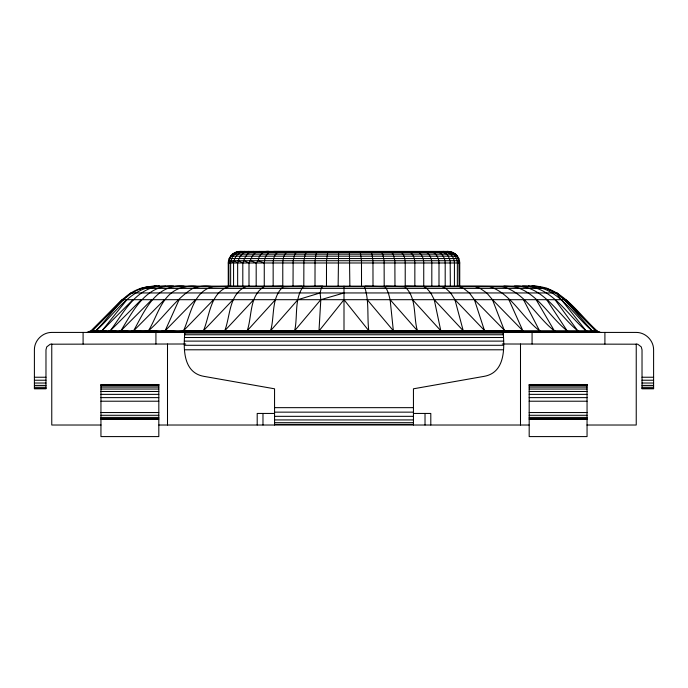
<?xml version="1.0" encoding="UTF-8"?>
<svg xmlns="http://www.w3.org/2000/svg" width="688" height="688" viewBox="0 0 688 688"><rect width="100%" height="100%" fill="white"/><g stroke="black" fill="none" stroke-linecap="round" stroke-linejoin="round"><path stroke-width="1.03" d="M601.02 332.424L525.099 332.356L522.846 330.73C495.506 331.435 468.158 331.47 440.793 330.73C408.526 331.444 376.276 331.461 344 330.73C311.724 331.461 279.474 331.444 247.207 330.73C224.039 332.192 200.784 330.137 177.667 331.573L175.689 332.424L318.897 332.356L320.806 299.693L320.109 292.95L321.219 288.392L322.818 286.131L303.167 286.698L301.912 286.131L283.31 286.698L281.53 286.131C258.473 286.939 235.614 285.89 212.583 286.698C206.108 285.597 199.004 286.027 192.803 288.392C175.311 299.091 164.019 317.546 148.479 330.73C141.642 332.665 134.349 329.354 127.779 332.424M264.261 286.131L264.261 262.979L264.871 258.55L265.783 256.177L268.612 252.668L270.375 251.731L274.297 251.412L442.203 251.731L446.632 254.182L448.327 256.177L450.158 260.726L450.356 286.131M596.849 331.573L596.926 330.73C577.808 313.616 561.09 285.271 531.962 286.131C558.837 288.255 573.482 314.932 592.067 330.73L595.197 332.356M228.261 286.131L228.261 262.979C228.175 256.581 234.015 251.051 240.404 251.412L235.184 252.668M331.917 331.573L331.771 332.424L318.897 332.356M294.034 332.356L294.653 330.73C297.913 316.446 294.06 299.177 303.167 286.698M228.855 286.131L228.855 262.979L229.517 259.281M338.591 251.731L338.135 286.131M269.653 332.356L270.582 330.73C274.856 316.566 270.866 297.302 283.31 286.698M459.266 262.231L459.515 260.726C458.449 255.239 453.168 251.154 447.596 251.412C453.057 252.419 457.434 257.364 457.365 262.979L457.365 286.131M230.635 286.131L230.635 262.979C230.884 256.934 235.864 251.344 242.116 251.412M245.986 332.356L247.207 330.73C252.221 316.446 249.125 295.513 264.123 286.698M256.185 286.131L256.185 262.979L258.155 260.726C258.654 254.801 264.287 249.667 270.375 251.731M249.004 286.131L249.004 262.979C251.567 258.464 253.081 251.361 259.729 251.412M233.567 286.131L233.567 262.979C234.23 257.123 238.616 251.344 244.937 251.412M242.804 286.131L242.804 262.979C244.636 257.871 247.25 251.344 253.795 251.412M223.265 332.356L224.77 330.73C230.411 316.093 228.872 293.991 245.805 286.698M237.644 286.131L237.644 262.979C238.831 257.432 242.417 251.344 248.841 251.412M307.854 331.573L307.424 332.424M201.713 332.356L203.476 330.73C209.78 315.62 210.124 292.761 228.562 286.698M181.52 332.356L183.541 330.73C190.619 315.095 192.95 291.815 212.583 286.698M327.815 251.731L326.508 260.726L326.473 286.131M179.104 299.693L165.154 330.73L160.175 331.573L148.479 330.73C157.569 315.981 161.413 295.229 179.396 288.392C185.287 286.38 191.969 285.443 198.049 286.698M284.118 331.573L283.404 332.424M185.115 286.698L183.842 286.131C155.909 283.877 145.048 309.849 133.696 330.73L164.492 299.693M525.099 332.356L369.103 332.356L368.794 330.73C366.979 316.196 369.413 300.742 364.528 286.698L365.182 286.131L384.833 286.698L386.088 286.131L404.69 286.698L406.47 286.131C438.695 286.973 470.764 285.855 502.885 286.698L504.158 286.131L514.082 286.698L514.418 286.131C543.116 284.832 558.389 314.932 577.679 330.73L580.62 332.356M173.918 286.698L173.582 286.131C146.209 284.084 133.085 310.942 120.933 330.73L115.55 332.424M317.211 251.731L316.007 254.182L315.044 260.726L314.992 286.131M260.924 331.573L259.935 332.424M91.624 332.424L95.933 330.73C114.991 314.313 130.995 285.589 159.59 286.131C135.054 288.874 123.41 313.066 110.321 330.73L105.393 332.424M319.206 330.73L344 299.693L368.794 330.73M126.962 299.693L101.962 330.73L97.386 332.424M294.653 330.73L320.806 299.693L344 292.95M270.582 330.73L297.87 299.693L320.109 292.95M148.84 286.698C124.244 290.241 111.895 314.769 95.933 330.73L100.293 331.573M238.487 331.573L237.231 332.424M247.207 330.73L275.432 299.693M231.056 256.177L232.888 254.182M224.77 330.73L253.752 299.693M306.882 251.731L305.214 254.182L303.881 260.726L303.804 286.131M203.476 330.73L233.06 299.693M183.541 330.73L213.581 299.693M195.53 299.693L165.154 330.73L177.667 331.573M141.298 299.693L110.321 330.73L118.241 331.573M151.842 299.693L120.933 330.73L130.324 331.573M123.324 299.693L92.287 330.73L89.922 332.141M132.973 299.693L101.962 330.73L108.197 331.573M217.004 331.573L215.49 332.424M125.526 297.672C133.214 289.364 145.005 286.217 156.038 286.131L151.893 286.698M296.941 251.731L294.817 254.182L293.131 260.726L293.028 286.131M196.665 331.573L194.91 332.424M86.98 332.424L91.074 330.73L122.111 299.693L130.66 292.95L132.001 292.95M287.472 251.731C283.705 254.018 282.906 258.92 282.777 262.979L282.777 286.131M235.141 252.668L231.091 256.177L229.775 258.55L229.113 260.726L230.635 262.979M164.587 286.698L165.464 286.131L157.217 286.698M160.175 331.573L157.982 332.424M278.588 251.731C274.503 253.76 273.239 258.765 273.153 262.979L273.153 286.131M144.342 331.573L141.969 332.424M140.034 289.227L141.823 288.392M442.203 251.731L443.063 251.412C449.29 251.197 454.536 256.873 454.433 262.979L454.433 286.131M89.999 332.141L87.883 332.356M185.743 344L50.267 344.198L46.75 346.89L45.976 349.788L45.976 388.806L34.4 388.806L34.4 349.788C34.34 340.491 42.467 332.364 51.763 332.424L636.237 332.424C645.533 332.364 653.66 340.491 653.6 349.788L653.6 388.806L642.024 388.806L642.024 349.788L641.25 346.89L637.733 344.198L502.257 344M148.677 286.698L156.038 286.131M88.141 332.424L89.113 332.356M569.87 332.356L524.48 332.141M331.771 332.424L369.103 332.356M239.837 251.412L448.163 251.412M237.136 251.731L450.864 251.731M234.582 252.668L453.418 252.668M455.68 254.182L455.069 254.182L456.909 256.177M232.32 254.182L455.112 254.182L456.944 256.177L458.922 260.726L459.145 286.131M230.471 256.177L457.529 256.177M229.138 258.55L458.862 258.55M228.261 262.979L459.739 262.979L459.739 286.131M154.843 286.131L533.157 286.131L540.398 286.698L147.602 286.698M140.541 288.401L547.459 288.392M131.829 292.95L557.34 292.95L595.713 330.73L598.001 332.141L600.117 332.356M89.999 331.573L598.001 331.573L599.231 332.141L88.769 332.141M184.857 333.018L503.143 333.018M184.857 334.755L503.143 334.755M184.857 337.507L503.143 337.507M184.857 341.11L503.143 341.11M184.857 345.29L503.143 345.29M184.857 349.788L503.143 349.788M34.4 377.239L45.976 377.239M642.024 377.239L653.6 377.239M34.4 380.232L45.976 380.232M642.024 380.232L653.6 380.232M34.4 383.027L45.976 383.027M642.024 383.027L653.6 383.027M100.947 384.798L158.816 384.798M529.184 384.798L587.053 384.798M34.4 385.418L45.976 385.418M642.024 385.418L653.6 385.418M100.947 385.667L158.816 385.667M529.184 385.667L587.053 385.667M100.947 387.086L158.816 387.086M529.184 387.086L587.053 387.086M34.4 387.258L45.976 387.258M642.024 387.258L653.6 387.258M34.4 388.419L45.976 388.419M642.024 388.419L653.6 388.419M100.947 389.038L158.816 389.038M529.184 389.038L587.053 389.038M100.947 391.481L158.816 391.481M529.184 391.481L587.053 391.481M100.947 394.362L158.816 394.362M529.184 394.362L587.053 394.362M100.947 397.63L158.816 397.63M529.184 397.63L587.053 397.63M100.947 401.216L158.816 401.216M529.184 401.216L587.053 401.216M274.555 407.657L413.445 407.657M274.555 412.146L413.445 412.146M100.947 412.551L158.816 412.551M529.184 412.551L587.053 412.551M274.555 413.445L257.2 413.445L257.2 425.021M413.445 413.445L430.8 413.445L430.8 425.021M100.947 415.285L158.816 415.285M529.184 415.285L587.053 415.285M274.555 416.335L413.445 416.335M100.947 417.418L158.816 417.418M529.184 417.418L587.053 417.418M100.947 418.768L158.816 418.768M529.184 418.768L587.053 418.768M100.947 419.233L158.816 419.233M529.184 419.233L587.053 419.233M274.555 419.929L413.445 419.929M274.555 422.69L413.445 422.69M274.555 424.427L413.445 424.427M101.059 425.021L51.763 425.021L51.763 344M158.928 425.021L529.072 425.021M586.941 425.021L636.237 425.021L636.237 344M589.091 332.356L586.038 330.73C566.886 314.571 551.174 285.271 522.536 286.131L523.413 286.698M536.107 286.698L528.41 286.131L530.783 286.698M531.962 286.131L539.323 286.698M598.956 332.356L599.859 332.424M448.679 251.731L445.962 251.731M447.596 251.412L452.859 252.668M512.311 332.424L510.333 331.573M493.09 332.424L491.335 331.573M472.51 332.424L470.996 331.573M450.769 332.424L449.513 331.573M428.065 332.424L427.076 331.573M514.082 286.698C537.405 292.374 549.299 316.738 567.067 330.73L569.096 332.141M556.953 332.356L554.304 330.73C536.683 317.125 525.383 293.097 502.885 286.698M541.981 332.356L539.521 330.73C522.097 317.503 511.408 294 489.951 286.698M404.596 332.424L403.882 331.573M475.417 286.698L480.138 288.392L486.751 292.95L492.47 299.693L522.846 330.73L508.896 299.693M94.591 331.573L92.287 330.73L122.111 299.693L565.889 299.693L595.713 330.73M258.155 260.726L264.261 262.979M506.48 332.356L474.419 299.693L469.397 292.95L463.592 288.392L459.438 286.698M250.544 260.726L256.185 262.979M437.439 251.731C442.246 253.141 445.213 258.129 445.196 262.979L445.196 286.131M486.287 332.356L454.94 299.693L450.674 292.95L445.729 288.392L442.195 286.698M243.956 260.726L249.004 262.979M431.711 251.731C436.398 253.236 438.996 258.267 438.996 262.979L438.996 286.131M546.341 288.392L554.39 292.125M546.177 288.392L555.999 292.95L564.676 299.693L592.067 330.73M425.089 251.731C429.622 253.373 431.806 258.43 431.815 262.979L431.815 286.131M464.735 332.356L434.248 299.693L430.774 292.95L426.758 288.392L423.877 286.698M238.469 260.726L242.804 262.979M417.625 251.731C421.968 253.545 423.696 258.602 423.739 262.979L423.739 286.131M380.576 332.424L380.146 331.573M409.412 251.731C413.497 253.76 414.761 258.765 414.847 262.979L414.847 286.131M442.014 332.356L440.793 330.73L434.248 299.693M234.135 260.726L237.644 262.979M452.816 252.668L455.112 254.182M400.528 251.731C404.295 254.018 405.094 258.92 405.223 262.979L405.223 286.131M404.69 286.698C417.134 297.302 413.144 316.566 417.418 330.73L418.347 332.356M598.001 331.573L596.926 330.73L91.074 330.73L91.151 331.573M391.059 251.731L393.183 254.182L394.869 260.726L394.972 286.131M231.005 260.726L233.567 262.979M381.118 251.731L382.786 254.182L384.119 260.726L384.196 286.131M412.568 299.693L440.793 330.73M384.833 286.698L386.303 288.392L388.359 292.95L390.13 299.693L417.418 330.73M367.194 299.693L393.347 330.73L393.966 332.356M586.038 330.73L555.999 292.95M555.027 299.693L577.679 330.73M370.789 251.731L371.993 254.182L372.956 260.726L373.008 286.131M546.702 299.693L567.067 330.73M356.229 332.424L356.083 331.573M536.158 299.693L554.304 330.73M523.508 299.693L539.521 330.73M360.185 251.731L361.492 260.726L361.527 286.131M492.47 299.693L504.459 330.73M474.419 299.693L484.524 330.73M454.94 299.693L463.23 330.73M228.855 262.979L228.485 260.726L459.515 260.726L459.739 262.979M349.409 251.731L349.865 286.131M390.13 299.693L393.347 330.73M604.907 332.424L604.907 344M532.073 332.424L532.073 344M520.498 344L520.498 425.021M503.143 332.424C504.648 348.833 504.966 372.741 484.008 376.37L413.445 388.806L413.445 425.021M425.021 413.445L425.021 425.021M344 286.131L344 332.356M274.555 425.021L274.555 388.806L203.992 376.37C183.034 372.741 183.352 348.833 184.857 332.424M262.979 413.445L262.979 425.021M167.502 344L167.502 425.021M155.927 332.424L155.927 344M83.093 332.424L83.093 344M158.816 384.506L100.947 384.506L100.947 436.588L158.816 436.588L158.816 384.506M587.053 384.506L529.184 384.506L529.184 436.588L587.053 436.588L587.053 384.506"/></g></svg>
